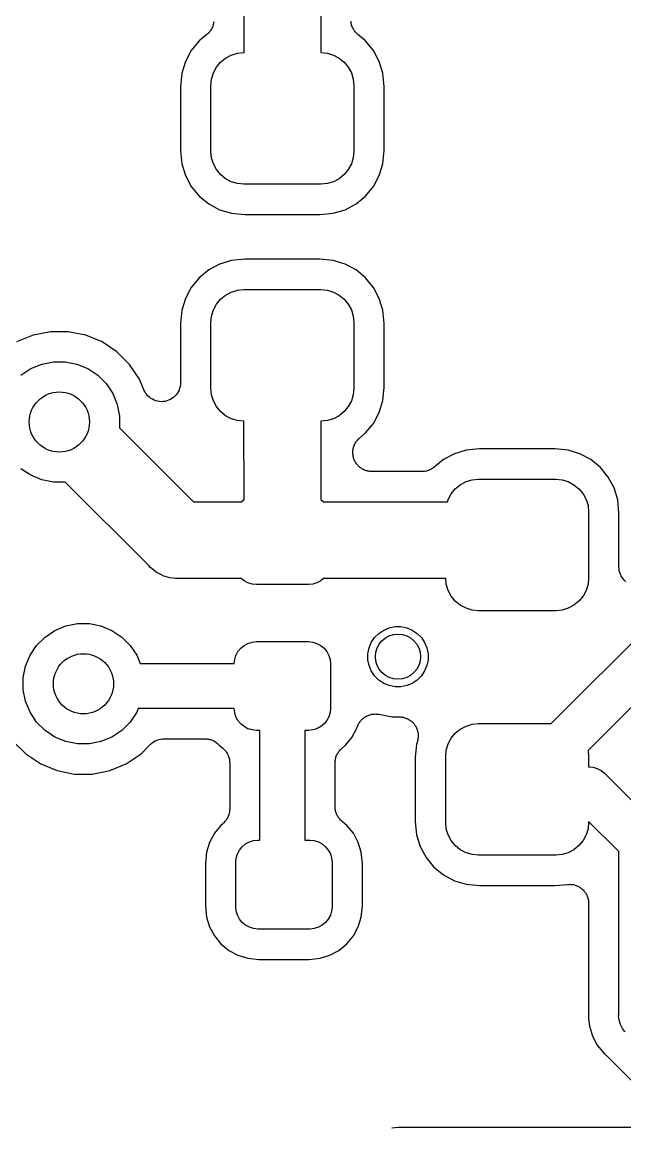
# Model space of a CAD drawing. Extents: x 5.16 to 6.06, y -3.88 to -2.24.
# Drawn here: x 5.3014 to 5.4591, y -3.3218 to -3.0325 of the extents above; entities that cross this region are included whole.
import ezdxf

# ---------------------------------------------------------------- set-up
doc = ezdxf.new("R2010")
doc.units = 0
doc.header["$MEASUREMENT"] = 0
doc.layers.add('BLACK', color=7, linetype='CONTINUOUS')

msp = doc.modelspace()

# ---------------------------------------------------------------- linework, layer by layer
at = {"layer": 'BLACK', "linetype": 'CONTINUOUS'}
for p, q in [((5.35947, -3.04048), (5.35946, -3.00897)), ((5.37954, -3.0067), (5.37954, -3.04048)), ((5.35157, -3.03238), (5.35151, -3.03265)), ((5.38749, -3.03258), (5.38744, -3.03231)), ((5.35026, -3.03524), (5.35009, -3.03545)), ((5.35045, -3.03505), (5.35026, -3.03524)), ((5.35058, -3.03487), (5.35045, -3.03505)), ((5.35072, -3.0347), (5.35058, -3.03487)), ((5.35085, -3.03446), (5.35072, -3.0347)), ((5.351, -3.03424), (5.35085, -3.03446)), ((5.35108, -3.03404), (5.351, -3.03424)), ((5.35119, -3.03385), (5.35108, -3.03404)), ((5.35127, -3.03359), (5.35119, -3.03385)), ((5.35137, -3.03334), (5.35127, -3.03359)), ((5.35142, -3.03312), (5.35137, -3.03334)), ((5.35148, -3.03292), (5.35142, -3.03312)), ((5.35151, -3.03265), (5.35148, -3.03292)), ((5.38751, -3.03285), (5.38749, -3.03258)), ((5.38758, -3.03306), (5.38751, -3.03285)), ((5.38762, -3.03327), (5.38758, -3.03306)), ((5.38772, -3.03352), (5.38762, -3.03327)), ((5.38779, -3.03378), (5.38772, -3.03352)), ((5.3879, -3.03397), (5.38779, -3.03378)), ((5.38798, -3.03418), (5.3879, -3.03397)), ((5.38813, -3.0344), (5.38798, -3.03418)), ((5.38825, -3.03464), (5.38813, -3.0344)), ((5.38839, -3.03481), (5.38825, -3.03464)), ((5.38851, -3.035), (5.38839, -3.03481)), ((5.3887, -3.03519), (5.38851, -3.035)), ((5.38887, -3.0354), (5.3887, -3.03519)), ((5.34773, -3.03741), (5.34568, -3.03991)), ((5.34976, -3.03574), (5.34773, -3.03741)), ((5.34992, -3.03559), (5.34976, -3.03574)), ((5.35009, -3.03545), (5.34992, -3.03559)), ((5.38904, -3.03554), (5.38887, -3.0354)), ((5.38919, -3.0357), (5.38904, -3.03554)), ((5.38925, -3.03574), (5.38919, -3.0357)), ((5.39128, -3.03741), (5.38925, -3.03574)), ((5.39333, -3.03991), (5.39128, -3.03741)), ((5.34568, -3.03991), (5.34415, -3.04277)), ((5.35612, -3.04114), (5.35774, -3.04065)), ((5.35774, -3.04065), (5.35942, -3.04048)), ((5.35942, -3.04048), (5.35947, -3.04048)), ((5.37954, -3.04048), (5.37959, -3.04048)), ((5.37959, -3.04048), (5.38127, -3.04065)), ((5.38127, -3.04065), (5.38289, -3.04114)), ((5.39486, -3.04277), (5.39333, -3.03991)), ((5.34415, -3.04277), (5.34321, -3.04587)), ((5.35225, -3.04431), (5.35333, -3.043)), ((5.35333, -3.043), (5.35463, -3.04193)), ((5.35463, -3.04193), (5.35612, -3.04114)), ((5.38289, -3.04114), (5.38438, -3.04193)), ((5.38438, -3.04193), (5.38568, -3.043)), ((5.38568, -3.043), (5.38675, -3.04431)), ((5.3958, -3.04587), (5.39486, -3.04277)), ((5.34321, -3.04587), (5.34287, -3.04934)), ((5.35097, -3.04741), (5.35146, -3.0458)), ((5.35146, -3.0458), (5.35225, -3.04431)), ((5.38675, -3.04431), (5.38755, -3.0458)), ((5.38755, -3.0458), (5.38804, -3.04741)), ((5.39614, -3.04934), (5.3958, -3.04587)), ((5.34287, -3.04934), (5.34287, -3.06607)), ((5.3508, -3.04909), (5.35097, -3.04741)), ((5.3508, -3.06632), (5.3508, -3.04909)), ((5.38804, -3.04741), (5.38821, -3.04909)), ((5.38821, -3.04909), (5.38821, -3.06632)), ((5.39614, -3.06607), (5.39614, -3.04934)), ((5.34287, -3.06607), (5.34321, -3.06954)), ((5.35097, -3.068), (5.3508, -3.06632)), ((5.38821, -3.06632), (5.38804, -3.068)), ((5.3958, -3.06954), (5.39614, -3.06607)), ((5.34321, -3.06954), (5.34415, -3.07264)), ((5.35146, -3.06961), (5.35097, -3.068)), ((5.35225, -3.0711), (5.35146, -3.06961)), ((5.38755, -3.06961), (5.38675, -3.0711)), ((5.38804, -3.068), (5.38755, -3.06961)), ((5.39486, -3.07264), (5.3958, -3.06954)), ((5.34415, -3.07264), (5.34568, -3.0755)), ((5.35333, -3.07241), (5.35225, -3.0711)), ((5.35463, -3.07348), (5.35333, -3.07241)), ((5.38568, -3.07241), (5.38438, -3.07348)), ((5.38675, -3.0711), (5.38568, -3.07241)), ((5.39333, -3.0755), (5.39486, -3.07264)), ((5.34568, -3.0755), (5.34773, -3.078)), ((5.35612, -3.07427), (5.35463, -3.07348)), ((5.35774, -3.07476), (5.35612, -3.07427)), ((5.35942, -3.07493), (5.35774, -3.07476)), ((5.37959, -3.07493), (5.35942, -3.07493)), ((5.38127, -3.07476), (5.37959, -3.07493)), ((5.38289, -3.07427), (5.38127, -3.07476)), ((5.38438, -3.07348), (5.38289, -3.07427)), ((5.39128, -3.078), (5.39333, -3.0755)), ((5.34773, -3.078), (5.35024, -3.08006)), ((5.38877, -3.08006), (5.39128, -3.078)), ((5.35024, -3.08006), (5.35309, -3.08158)), ((5.35309, -3.08158), (5.35619, -3.08252)), ((5.38282, -3.08252), (5.38592, -3.08158)), ((5.38592, -3.08158), (5.38877, -3.08006)), ((5.35619, -3.08252), (5.35966, -3.08287)), ((5.35966, -3.08287), (5.37935, -3.08287)), ((5.37935, -3.08287), (5.38282, -3.08252)), ((5.35309, -3.09583), (5.35024, -3.09736)), ((5.35619, -3.09489), (5.35309, -3.09583)), ((5.35966, -3.09455), (5.35619, -3.09489)), ((5.37935, -3.09455), (5.35966, -3.09455)), ((5.38282, -3.09489), (5.37935, -3.09455)), ((5.38592, -3.09583), (5.38282, -3.09489)), ((5.38877, -3.09736), (5.38592, -3.09583)), ((5.35024, -3.09736), (5.34773, -3.09942)), ((5.39128, -3.09942), (5.38877, -3.09736)), ((5.34773, -3.09942), (5.34568, -3.10192)), ((5.39333, -3.10192), (5.39128, -3.09942)), ((5.34568, -3.10192), (5.34415, -3.10478)), ((5.35333, -3.10501), (5.35463, -3.10394)), ((5.35463, -3.10394), (5.35612, -3.10314)), ((5.35612, -3.10314), (5.35774, -3.10265)), ((5.35774, -3.10265), (5.35942, -3.10249)), ((5.35942, -3.10249), (5.37959, -3.10249)), ((5.37959, -3.10249), (5.38127, -3.10265)), ((5.38127, -3.10265), (5.38289, -3.10314)), ((5.38289, -3.10314), (5.38438, -3.10394)), ((5.38438, -3.10394), (5.38568, -3.10501)), ((5.39486, -3.10478), (5.39333, -3.10192)), ((5.34415, -3.10478), (5.34321, -3.10788)), ((5.35146, -3.1078), (5.35225, -3.10632)), ((5.35225, -3.10632), (5.35333, -3.10501)), ((5.38568, -3.10501), (5.38675, -3.10632)), ((5.38675, -3.10632), (5.38755, -3.1078)), ((5.3958, -3.10788), (5.39486, -3.10478)), ((5.34321, -3.10788), (5.34287, -3.11135)), ((5.3508, -3.1111), (5.35097, -3.10942)), ((5.35097, -3.10942), (5.35146, -3.1078)), ((5.38755, -3.1078), (5.38804, -3.10942)), ((5.38804, -3.10942), (5.38821, -3.1111)), ((5.39614, -3.11135), (5.3958, -3.10788)), ((5.34287, -3.11135), (5.34287, -3.12682)), ((5.3508, -3.12832), (5.3508, -3.1111)), ((5.38821, -3.1111), (5.38821, -3.12832)), ((5.39614, -3.12808), (5.39614, -3.11135)), ((5.30427, -3.11442), (5.29997, -3.1162)), ((5.30883, -3.11351), (5.30427, -3.11442)), ((5.31348, -3.11351), (5.30883, -3.11351)), ((5.31805, -3.11442), (5.31348, -3.11351)), ((5.32235, -3.1162), (5.31805, -3.11442)), ((5.32622, -3.11879), (5.32235, -3.1162)), ((5.32951, -3.12208), (5.32622, -3.11879)), ((5.3037, -3.12318), (5.30656, -3.12199)), ((5.30656, -3.12199), (5.30961, -3.12139)), ((5.30961, -3.12139), (5.31271, -3.12139)), ((5.31271, -3.12139), (5.31575, -3.12199)), ((5.31575, -3.12199), (5.31862, -3.12318)), ((5.33209, -3.12594), (5.32951, -3.12208)), ((5.30112, -3.1249), (5.3037, -3.12318)), ((5.31862, -3.12318), (5.3212, -3.1249)), ((5.3212, -3.1249), (5.32339, -3.1271)), ((5.32339, -3.1271), (5.32511, -3.12967)), ((5.33325, -3.12874), (5.33209, -3.12594)), ((5.34276, -3.12786), (5.34261, -3.12832)), ((5.34281, -3.12737), (5.34276, -3.12785)), ((5.34276, -3.12785), (5.34276, -3.12786)), ((5.34276, -3.12786), (5.34276, -3.12786)), ((5.34287, -3.12689), (5.34281, -3.12737)), ((5.34287, -3.12682), (5.34287, -3.12688)), ((5.34287, -3.12688), (5.34287, -3.12688)), ((5.34287, -3.12688), (5.34287, -3.12688)), ((5.34287, -3.12688), (5.34287, -3.12689)), ((5.32511, -3.12967), (5.3263, -3.13254)), ((5.33348, -3.12917), (5.33325, -3.12874)), ((5.3337, -3.12959), (5.33348, -3.12917)), ((5.33371, -3.12959), (5.3337, -3.12959)), ((5.33371, -3.1296), (5.33371, -3.12959)), ((5.33402, -3.12997), (5.33371, -3.1296)), ((5.33432, -3.13035), (5.33402, -3.12997)), ((5.33433, -3.13035), (5.33432, -3.13035)), ((5.33432, -3.13035), (5.33432, -3.13035)), ((5.3347, -3.13066), (5.33433, -3.13035)), ((5.33507, -3.13097), (5.3347, -3.13066)), ((5.34099, -3.1307), (5.34061, -3.131)), ((5.34137, -3.1304), (5.34099, -3.1307)), ((5.34169, -3.13001), (5.34137, -3.13039)), ((5.34137, -3.13039), (5.34137, -3.13039)), ((5.34137, -3.13039), (5.34137, -3.1304)), ((5.34199, -3.12965), (5.34169, -3.13001)), ((5.342, -3.12964), (5.34199, -3.12964)), ((5.34199, -3.12964), (5.34199, -3.12965)), ((5.34223, -3.12921), (5.342, -3.12964)), ((5.34246, -3.12879), (5.34223, -3.12921)), ((5.34247, -3.12878), (5.34246, -3.12879)), ((5.34246, -3.12879), (5.34246, -3.12879)), ((5.34261, -3.12832), (5.34247, -3.12878)), ((5.35097, -3.13), (5.3508, -3.12832)), ((5.35146, -3.13162), (5.35097, -3.13)), ((5.38804, -3.13), (5.38755, -3.13162)), ((5.38821, -3.12832), (5.38804, -3.13)), ((5.3958, -3.13155), (5.39614, -3.12808)), ((5.3263, -3.13254), (5.32691, -3.13558)), ((5.33508, -3.13097), (5.33507, -3.13097)), ((5.33551, -3.1312), (5.33508, -3.13097)), ((5.33508, -3.13097), (5.33508, -3.13097)), ((5.33593, -3.13143), (5.33551, -3.1312)), ((5.33594, -3.13144), (5.33593, -3.13143)), ((5.33593, -3.13143), (5.33593, -3.13143)), ((5.3364, -3.13158), (5.33594, -3.13144)), ((5.33686, -3.13172), (5.3364, -3.13158)), ((5.33687, -3.13172), (5.33686, -3.13172)), ((5.33736, -3.13177), (5.33687, -3.13172)), ((5.33687, -3.13172), (5.33687, -3.13172)), ((5.33783, -3.13182), (5.33736, -3.13177)), ((5.33784, -3.13182), (5.33783, -3.13182)), ((5.33834, -3.13178), (5.33784, -3.13182)), ((5.33784, -3.13182), (5.33784, -3.13182)), ((5.3388, -3.13173), (5.33834, -3.13178)), ((5.33881, -3.13173), (5.3388, -3.13173)), ((5.3393, -3.13159), (5.33881, -3.13173)), ((5.33881, -3.13173), (5.33881, -3.13173)), ((5.33974, -3.13146), (5.3393, -3.13159)), ((5.33975, -3.13146), (5.33974, -3.13146)), ((5.33974, -3.13146), (5.33974, -3.13146)), ((5.34019, -3.13122), (5.33975, -3.13146)), ((5.34061, -3.13101), (5.34019, -3.13122)), ((5.34061, -3.131), (5.34061, -3.131)), ((5.34061, -3.131), (5.34061, -3.13101)), ((5.35225, -3.13311), (5.35146, -3.13162)), ((5.35333, -3.13441), (5.35225, -3.13311)), ((5.38675, -3.13311), (5.38568, -3.13441)), ((5.38755, -3.13162), (5.38675, -3.13311)), ((5.39486, -3.13465), (5.3958, -3.13155)), ((5.32691, -3.13558), (5.32691, -3.13868)), ((5.35463, -3.13549), (5.35333, -3.13441)), ((5.35612, -3.13628), (5.35463, -3.13549)), ((5.35774, -3.13677), (5.35612, -3.13628)), ((5.38289, -3.13628), (5.38127, -3.13677)), ((5.38438, -3.13549), (5.38289, -3.13628)), ((5.38568, -3.13441), (5.38438, -3.13549)), ((5.39333, -3.13751), (5.39486, -3.13465)), ((5.32691, -3.13868), (5.34622, -3.158)), ((5.35942, -3.13694), (5.35774, -3.13677)), ((5.35946, -3.13694), (5.35942, -3.13694)), ((5.35947, -3.15742), (5.35946, -3.13694)), ((5.37959, -3.13694), (5.37954, -3.13694)), ((5.37954, -3.13694), (5.37954, -3.15742)), ((5.38127, -3.13677), (5.37959, -3.13694)), ((5.39128, -3.14001), (5.39333, -3.13751)), ((5.38866, -3.14255), (5.38878, -3.14233)), ((5.38878, -3.14233), (5.38893, -3.14215)), ((5.38893, -3.14215), (5.38906, -3.14195)), ((5.38906, -3.14195), (5.38924, -3.14177)), ((5.38924, -3.14177), (5.3894, -3.14158)), ((5.3894, -3.14158), (5.38958, -3.14143)), ((5.38958, -3.14143), (5.38975, -3.14126)), ((5.38975, -3.14126), (5.39128, -3.14001)), ((5.38792, -3.14509), (5.38795, -3.14486)), ((5.38795, -3.14534), (5.38792, -3.14509)), ((5.38795, -3.14462), (5.388, -3.14437)), ((5.38795, -3.14486), (5.38795, -3.14462)), ((5.388, -3.14437), (5.38803, -3.14412)), ((5.38803, -3.14412), (5.3881, -3.14389)), ((5.3881, -3.14389), (5.38814, -3.14366)), ((5.38814, -3.14366), (5.38824, -3.14343)), ((5.38824, -3.14343), (5.38831, -3.14319)), ((5.38831, -3.14319), (5.38843, -3.14298)), ((5.38843, -3.14298), (5.38852, -3.14276)), ((5.38852, -3.14276), (5.38866, -3.14255)), ((5.41761, -3.1445), (5.41451, -3.14544)), ((5.42108, -3.14416), (5.41761, -3.1445)), ((5.44076, -3.14416), (5.42108, -3.14416)), ((5.44423, -3.1445), (5.44076, -3.14416)), ((5.44733, -3.14544), (5.44423, -3.1445)), ((5.38795, -3.14559), (5.38795, -3.14534)), ((5.38799, -3.14583), (5.38795, -3.14559)), ((5.38801, -3.14606), (5.38799, -3.14583)), ((5.38808, -3.1463), (5.38801, -3.14606)), ((5.38813, -3.14655), (5.38808, -3.1463)), ((5.38822, -3.14677), (5.38813, -3.14655)), ((5.38829, -3.147), (5.38822, -3.14677)), ((5.3884, -3.14722), (5.38829, -3.147)), ((5.3885, -3.14746), (5.3884, -3.14722)), ((5.38863, -3.14765), (5.3885, -3.14746)), ((5.38874, -3.14786), (5.38863, -3.14765)), ((5.3889, -3.14806), (5.38874, -3.14786)), ((5.38904, -3.14827), (5.3889, -3.14806)), ((5.41165, -3.14697), (5.40919, -3.14899)), ((5.41451, -3.14544), (5.41165, -3.14697)), ((5.45019, -3.14697), (5.44733, -3.14544)), ((5.45269, -3.14902), (5.45019, -3.14697)), ((5.3037, -3.15109), (5.30112, -3.14937)), ((5.3892, -3.14844), (5.38904, -3.14827)), ((5.38935, -3.14862), (5.3892, -3.14844)), ((5.38954, -3.14879), (5.38935, -3.14862)), ((5.38972, -3.14897), (5.38954, -3.14879)), ((5.38992, -3.1491), (5.38972, -3.14897)), ((5.3901, -3.14925), (5.38992, -3.1491)), ((5.39032, -3.14937), (5.3901, -3.14925)), ((5.39053, -3.14951), (5.39032, -3.14937)), ((5.39075, -3.14961), (5.39053, -3.14951)), ((5.39095, -3.14972), (5.39075, -3.14961)), ((5.39119, -3.1498), (5.39095, -3.14972)), ((5.39143, -3.1499), (5.39119, -3.1498)), ((5.39166, -3.14995), (5.39143, -3.1499)), ((5.39188, -3.15002), (5.39166, -3.14995)), ((5.39214, -3.15004), (5.39188, -3.15002)), ((5.39238, -3.1501), (5.39214, -3.15004)), ((5.39262, -3.1501), (5.39238, -3.1501)), ((5.39285, -3.15013), (5.39262, -3.1501)), ((5.39292, -3.15013), (5.39285, -3.15013)), ((5.40601, -3.15013), (5.39292, -3.15013)), ((5.40623, -3.1501), (5.40601, -3.15013)), ((5.40645, -3.15011), (5.40623, -3.1501)), ((5.40672, -3.15006), (5.40645, -3.15011)), ((5.40699, -3.15003), (5.40672, -3.15006)), ((5.40719, -3.14997), (5.40699, -3.15003)), ((5.40741, -3.14993), (5.40719, -3.14997)), ((5.40766, -3.14983), (5.40741, -3.14993)), ((5.40792, -3.14975), (5.40766, -3.14983)), ((5.40811, -3.14965), (5.40792, -3.14975)), ((5.40831, -3.14957), (5.40811, -3.14965)), ((5.40854, -3.14942), (5.40831, -3.14957)), ((5.40878, -3.14929), (5.40854, -3.14942)), ((5.40895, -3.14915), (5.40878, -3.14929)), ((5.40913, -3.14903), (5.40895, -3.14915)), ((5.40919, -3.14899), (5.40913, -3.14903)), ((5.45475, -3.15153), (5.45269, -3.14902)), ((5.30656, -3.15228), (5.3037, -3.15109)), ((5.30961, -3.15288), (5.30656, -3.15228)), ((5.31271, -3.15288), (5.30961, -3.15288)), ((5.33462, -3.17479), (5.31271, -3.15288)), ((5.41474, -3.15462), (5.41605, -3.15355)), ((5.41605, -3.15355), (5.41754, -3.15275)), ((5.41754, -3.15275), (5.41915, -3.15226)), ((5.41915, -3.15226), (5.42083, -3.15209)), ((5.42083, -3.15209), (5.44101, -3.15209)), ((5.44101, -3.15209), (5.44269, -3.15226)), ((5.44269, -3.15226), (5.44431, -3.15275)), ((5.44431, -3.15275), (5.44579, -3.15355)), ((5.44579, -3.15355), (5.4471, -3.15462)), ((5.45628, -3.15438), (5.45475, -3.15153)), ((5.41288, -3.15741), (5.41367, -3.15592)), ((5.41367, -3.15592), (5.41474, -3.15462)), ((5.4471, -3.15462), (5.44817, -3.15592)), ((5.44817, -3.15592), (5.44897, -3.15741)), ((5.45722, -3.15748), (5.45628, -3.15438)), ((5.34622, -3.158), (5.35876, -3.158)), ((5.35876, -3.158), (5.35947, -3.15742)), ((5.37954, -3.15742), (5.38025, -3.158)), ((5.38025, -3.158), (5.4127, -3.158)), ((5.4127, -3.158), (5.41288, -3.15741)), ((5.44897, -3.15741), (5.44946, -3.15903)), ((5.44946, -3.15903), (5.44962, -3.16071)), ((5.45756, -3.16095), (5.45722, -3.15748)), ((5.44962, -3.16071), (5.44962, -3.17793)), ((5.45756, -3.1751), (5.45756, -3.16095)), ((5.33493, -3.17517), (5.33462, -3.17479)), ((5.33531, -3.17549), (5.33493, -3.17517)), ((5.33646, -3.17643), (5.33531, -3.17549)), ((5.33531, -3.17549), (5.33531, -3.17549)), ((5.33802, -3.17726), (5.33646, -3.17643)), ((5.45761, -3.17558), (5.45756, -3.1751)), ((5.45765, -3.17605), (5.45761, -3.17558)), ((5.45765, -3.17606), (5.45765, -3.17605)), ((5.45765, -3.17607), (5.45765, -3.17606)), ((5.45779, -3.17653), (5.45765, -3.17607)), ((5.45793, -3.17699), (5.45779, -3.17653)), ((5.45793, -3.177), (5.45793, -3.17699)), ((5.45794, -3.17701), (5.45793, -3.177)), ((5.45816, -3.17743), (5.45794, -3.17701)), ((5.3382, -3.17736), (5.33802, -3.17726)), ((5.3401, -3.17793), (5.3382, -3.17736)), ((5.34157, -3.17808), (5.3401, -3.17793)), ((5.34206, -3.17813), (5.34157, -3.17808)), ((5.34157, -3.17808), (5.34157, -3.17808)), ((5.34256, -3.17808), (5.34206, -3.17813)), ((5.35876, -3.17808), (5.34256, -3.17808)), ((5.35949, -3.17867), (5.35876, -3.17808)), ((5.36049, -3.17921), (5.35949, -3.17867)), ((5.36158, -3.17954), (5.36049, -3.17921)), ((5.36271, -3.17965), (5.36158, -3.17954)), ((5.3763, -3.17965), (5.36271, -3.17965)), ((5.37743, -3.17954), (5.3763, -3.17965)), ((5.37852, -3.17921), (5.37743, -3.17954)), ((5.37952, -3.17867), (5.37852, -3.17921)), ((5.38025, -3.17808), (5.37952, -3.17867)), ((5.41224, -3.17808), (5.38025, -3.17808)), ((5.41239, -3.17961), (5.41224, -3.17808)), ((5.41288, -3.18123), (5.41239, -3.17961)), ((5.43979, -3.21607), (5.47597, -3.1799)), ((5.44946, -3.17961), (5.44897, -3.18123)), ((5.44962, -3.17793), (5.44946, -3.17961)), ((5.45838, -3.17785), (5.45816, -3.17743)), ((5.45839, -3.17786), (5.45838, -3.17785)), ((5.45839, -3.17787), (5.45839, -3.17786)), ((5.4587, -3.17824), (5.45839, -3.17787)), ((5.459, -3.17861), (5.4587, -3.17824)), ((5.45901, -3.17862), (5.459, -3.17861)), ((5.45938, -3.17893), (5.45901, -3.17862)), ((5.45901, -3.17862), (5.45901, -3.17862)), ((5.41367, -3.18272), (5.41288, -3.18123)), ((5.41474, -3.18402), (5.41367, -3.18272)), ((5.44817, -3.18272), (5.4471, -3.18402)), ((5.44897, -3.18123), (5.44817, -3.18272)), ((5.41605, -3.18509), (5.41474, -3.18402)), ((5.41754, -3.18589), (5.41605, -3.18509)), ((5.44579, -3.18509), (5.44431, -3.18589)), ((5.4471, -3.18402), (5.44579, -3.18509)), ((5.41915, -3.18638), (5.41754, -3.18589)), ((5.42083, -3.18654), (5.41915, -3.18638)), ((5.44101, -3.18654), (5.42083, -3.18654)), ((5.44269, -3.18638), (5.44101, -3.18654)), ((5.44431, -3.18589), (5.44269, -3.18638)), ((5.31, -3.19168), (5.31286, -3.19049)), ((5.31286, -3.19049), (5.31591, -3.18989)), ((5.31591, -3.18989), (5.31901, -3.18989)), ((5.31901, -3.18989), (5.32205, -3.19049)), ((5.32205, -3.19049), (5.32492, -3.19168)), ((5.39601, -3.19157), (5.39744, -3.19098)), ((5.39744, -3.19098), (5.39897, -3.19068)), ((5.39897, -3.19068), (5.40052, -3.19068)), ((5.40052, -3.19068), (5.40204, -3.19098)), ((5.40204, -3.19098), (5.40347, -3.19157)), ((5.4828, -3.18977), (5.44947, -3.2231)), ((5.30522, -3.1956), (5.30742, -3.19341)), ((5.30742, -3.19341), (5.31, -3.19168)), ((5.32492, -3.19168), (5.3275, -3.19341)), ((5.3275, -3.19341), (5.32969, -3.1956)), ((5.39276, -3.19482), (5.39362, -3.19353)), ((5.39362, -3.19353), (5.39472, -3.19244)), ((5.39472, -3.19244), (5.39601, -3.19157)), ((5.40347, -3.19157), (5.40476, -3.19244)), ((5.40476, -3.19244), (5.40586, -3.19353)), ((5.40586, -3.19353), (5.40672, -3.19482)), ((5.3035, -3.19818), (5.30522, -3.1956)), ((5.32969, -3.1956), (5.33141, -3.19818)), ((5.35735, -3.1982), (5.35788, -3.19719)), ((5.35788, -3.19719), (5.35861, -3.19632)), ((5.35861, -3.19632), (5.35949, -3.19559)), ((5.35949, -3.19559), (5.36049, -3.19506)), ((5.36049, -3.19506), (5.36158, -3.19473)), ((5.36158, -3.19473), (5.36271, -3.19461)), ((5.36271, -3.19461), (5.3763, -3.19461)), ((5.3763, -3.19461), (5.37743, -3.19473)), ((5.37743, -3.19473), (5.37852, -3.19506)), ((5.37852, -3.19506), (5.37952, -3.19559)), ((5.37952, -3.19559), (5.3804, -3.19632)), ((5.3804, -3.19632), (5.38112, -3.19719)), ((5.38112, -3.19719), (5.38166, -3.1982)), ((5.39187, -3.19778), (5.39217, -3.19625)), ((5.39217, -3.19625), (5.39276, -3.19482)), ((5.40672, -3.19482), (5.40731, -3.19625)), ((5.40731, -3.19625), (5.40761, -3.19778)), ((5.30231, -3.20104), (5.3035, -3.19818)), ((5.33141, -3.19818), (5.3323, -3.20032)), ((5.35692, -3.20032), (5.35702, -3.19929)), ((5.35702, -3.19929), (5.35735, -3.1982)), ((5.38166, -3.1982), (5.38199, -3.19929)), ((5.38199, -3.19929), (5.3821, -3.20042)), ((5.39187, -3.19933), (5.39187, -3.19778)), ((5.39217, -3.20085), (5.39187, -3.19933)), ((5.40761, -3.19933), (5.40731, -3.20085)), ((5.40761, -3.19778), (5.40761, -3.19933)), ((5.30171, -3.20409), (5.30231, -3.20104)), ((5.3323, -3.20032), (5.35692, -3.20032)), ((5.3821, -3.20042), (5.3821, -3.21204)), ((5.39276, -3.20228), (5.39217, -3.20085)), ((5.39362, -3.20357), (5.39276, -3.20228)), ((5.40672, -3.20228), (5.40586, -3.20357)), ((5.40731, -3.20085), (5.40672, -3.20228)), ((5.30171, -3.20719), (5.30171, -3.20409)), ((5.39472, -3.20467), (5.39362, -3.20357)), ((5.39601, -3.20553), (5.39472, -3.20467)), ((5.39744, -3.20612), (5.39601, -3.20553)), ((5.40347, -3.20553), (5.40204, -3.20612)), ((5.40476, -3.20467), (5.40347, -3.20553)), ((5.40586, -3.20357), (5.40476, -3.20467)), ((5.30231, -3.21023), (5.30171, -3.20719)), ((5.39897, -3.20643), (5.39744, -3.20612)), ((5.40052, -3.20643), (5.39897, -3.20643)), ((5.40204, -3.20612), (5.40052, -3.20643)), ((5.3035, -3.2131), (5.30231, -3.21023)), ((5.30522, -3.21568), (5.3035, -3.2131)), ((5.33141, -3.2131), (5.32969, -3.21568)), ((5.33181, -3.21213), (5.33141, -3.2131)), ((5.35692, -3.21213), (5.33181, -3.21213)), ((5.35702, -3.21317), (5.35692, -3.21213)), ((5.35735, -3.21426), (5.35702, -3.21317)), ((5.35788, -3.21526), (5.35735, -3.21426)), ((5.38166, -3.21426), (5.38112, -3.21526)), ((5.38199, -3.21317), (5.38166, -3.21426)), ((5.3821, -3.21204), (5.38199, -3.21317)), ((5.3905, -3.21481), (5.39069, -3.21463)), ((5.39069, -3.21463), (5.39088, -3.2145)), ((5.39088, -3.2145), (5.39106, -3.21436)), ((5.39106, -3.21436), (5.39129, -3.21424)), ((5.39129, -3.21424), (5.39151, -3.21409)), ((5.39151, -3.21409), (5.39172, -3.21401)), ((5.39172, -3.21401), (5.39192, -3.2139)), ((5.39192, -3.2139), (5.39217, -3.21383)), ((5.39217, -3.21383), (5.39241, -3.21373)), ((5.39241, -3.21373), (5.39264, -3.21369)), ((5.39264, -3.21369), (5.39285, -3.21362)), ((5.39285, -3.21362), (5.39311, -3.2136)), ((5.39311, -3.2136), (5.39337, -3.21355)), ((5.39337, -3.21355), (5.3936, -3.21355)), ((5.3936, -3.21355), (5.39382, -3.21353)), ((5.39382, -3.21353), (5.39408, -3.21355)), ((5.39408, -3.21355), (5.39435, -3.21356)), ((5.39435, -3.21356), (5.39457, -3.2136)), ((5.39457, -3.2136), (5.39479, -3.21362)), ((5.39479, -3.21362), (5.39819, -3.2143)), ((5.39819, -3.2143), (5.40006, -3.2143)), ((5.40006, -3.2143), (5.40013, -3.2143)), ((5.40013, -3.2143), (5.40036, -3.21433)), ((5.40036, -3.21433), (5.40059, -3.21433)), ((5.40059, -3.21433), (5.40084, -3.21438)), ((5.40084, -3.21438), (5.4011, -3.21441)), ((5.4011, -3.21441), (5.40132, -3.21448)), ((5.40132, -3.21448), (5.40154, -3.21452)), ((5.40154, -3.21452), (5.40178, -3.21463)), ((5.40178, -3.21463), (5.40203, -3.2147)), ((5.40203, -3.2147), (5.40223, -3.21481)), ((5.30742, -3.21787), (5.30522, -3.21568)), ((5.32969, -3.21568), (5.3275, -3.21787)), ((5.35861, -3.21614), (5.35788, -3.21526)), ((5.35949, -3.21686), (5.35861, -3.21614)), ((5.36049, -3.2174), (5.35949, -3.21686)), ((5.36158, -3.21773), (5.36049, -3.2174)), ((5.37852, -3.2174), (5.37743, -3.21773)), ((5.37952, -3.21686), (5.37852, -3.2174)), ((5.3804, -3.21614), (5.37952, -3.21686)), ((5.38112, -3.21526), (5.3804, -3.21614)), ((5.3877, -3.21966), (5.38897, -3.21729)), ((5.38897, -3.21729), (5.38903, -3.21708)), ((5.38903, -3.21708), (5.38905, -3.21701)), ((5.38905, -3.21701), (5.38914, -3.2168)), ((5.38914, -3.2168), (5.38921, -3.21659)), ((5.38921, -3.21659), (5.38934, -3.21636)), ((5.38934, -3.21636), (5.38944, -3.21611)), ((5.38944, -3.21611), (5.38957, -3.21593)), ((5.38957, -3.21593), (5.38968, -3.21573)), ((5.38968, -3.21573), (5.38984, -3.21553)), ((5.38984, -3.21553), (5.38999, -3.21531)), ((5.38999, -3.21531), (5.39015, -3.21515)), ((5.39015, -3.21515), (5.3903, -3.21498)), ((5.3903, -3.21498), (5.3905, -3.21481)), ((5.40223, -3.21481), (5.40244, -3.2149)), ((5.40244, -3.2149), (5.40265, -3.21505)), ((5.40265, -3.21505), (5.40288, -3.21517)), ((5.40288, -3.21517), (5.40306, -3.21532)), ((5.40306, -3.21532), (5.40325, -3.21545)), ((5.40325, -3.21545), (5.40343, -3.21563)), ((5.40343, -3.21563), (5.40363, -3.2158)), ((5.40363, -3.2158), (5.40377, -3.21598)), ((5.40377, -3.21598), (5.40394, -3.21614)), ((5.40394, -3.21614), (5.40408, -3.21636)), ((5.40408, -3.21636), (5.40424, -3.21656)), ((5.40424, -3.21656), (5.40435, -3.21677)), ((5.40435, -3.21677), (5.40447, -3.21696)), ((5.40447, -3.21696), (5.40457, -3.2172)), ((5.40457, -3.2172), (5.40469, -3.21743)), ((5.40469, -3.21743), (5.40476, -3.21765)), ((5.41474, -3.21859), (5.41605, -3.21752)), ((5.41605, -3.21752), (5.41754, -3.21673)), ((5.41754, -3.21673), (5.41915, -3.21624)), ((5.41915, -3.21624), (5.42083, -3.21607)), ((5.42083, -3.21607), (5.43979, -3.21607)), ((5.31, -3.21959), (5.30742, -3.21787)), ((5.31286, -3.22078), (5.31, -3.21959)), ((5.32492, -3.21959), (5.32205, -3.22078)), ((5.3275, -3.21787), (5.32492, -3.21959)), ((5.33625, -3.2206), (5.33666, -3.22039)), ((5.33666, -3.22039), (5.33668, -3.22038)), ((5.33668, -3.22038), (5.33671, -3.22037)), ((5.33671, -3.22037), (5.33715, -3.22024)), ((5.33715, -3.22024), (5.33759, -3.2201)), ((5.33759, -3.2201), (5.33762, -3.2201)), ((5.33762, -3.2201), (5.33764, -3.22009)), ((5.33764, -3.22009), (5.3381, -3.22005)), ((5.3381, -3.22005), (5.33856, -3.22001)), ((5.33856, -3.22001), (5.34923, -3.22001)), ((5.34923, -3.22001), (5.3493, -3.22001)), ((5.3493, -3.22001), (5.34952, -3.22003)), ((5.34952, -3.22003), (5.34974, -3.22003)), ((5.34974, -3.22003), (5.35, -3.22009)), ((5.35, -3.22009), (5.35027, -3.22012)), ((5.35027, -3.22012), (5.35048, -3.22018)), ((5.35048, -3.22018), (5.35069, -3.22023)), ((5.35069, -3.22023), (5.35094, -3.22033)), ((5.35094, -3.22033), (5.3512, -3.22041)), ((5.3512, -3.22041), (5.35139, -3.22052)), ((5.36271, -3.21784), (5.36158, -3.21773)), ((5.3636, -3.21784), (5.36271, -3.21784)), ((5.3636, -3.24658), (5.3636, -3.21784)), ((5.3763, -3.21784), (5.37541, -3.21784)), ((5.37541, -3.21784), (5.37541, -3.24658)), ((5.37743, -3.21773), (5.3763, -3.21784)), ((5.386, -3.22174), (5.3877, -3.21966)), ((5.40476, -3.21765), (5.40484, -3.21786)), ((5.40484, -3.21786), (5.40489, -3.21811)), ((5.40489, -3.21811), (5.40497, -3.21836)), ((5.40495, -3.2203), (5.40489, -3.22052)), ((5.40498, -3.22005), (5.40495, -3.2203)), ((5.40497, -3.21836), (5.40499, -3.21859)), ((5.40503, -3.21979), (5.40498, -3.22005)), ((5.40499, -3.21859), (5.40503, -3.21882)), ((5.40503, -3.21882), (5.40503, -3.21908)), ((5.40503, -3.21908), (5.40506, -3.21933)), ((5.40506, -3.21933), (5.40503, -3.21956)), ((5.40503, -3.21956), (5.40503, -3.21979)), ((5.41288, -3.22139), (5.41367, -3.2199)), ((5.41367, -3.2199), (5.41474, -3.21859)), ((5.29911, -3.2207), (5.3024, -3.22399)), ((5.31591, -3.22139), (5.31286, -3.22078)), ((5.31901, -3.22139), (5.31591, -3.22139)), ((5.32205, -3.22078), (5.31901, -3.22139)), ((5.33252, -3.22399), (5.33503, -3.22147)), ((5.33503, -3.22147), (5.33504, -3.22146)), ((5.33504, -3.22146), (5.33508, -3.22142)), ((5.33504, -3.22146), (5.33504, -3.22146)), ((5.33504, -3.22146), (5.33504, -3.22146)), ((5.33508, -3.22142), (5.33544, -3.22113)), ((5.33544, -3.22113), (5.3358, -3.22084)), ((5.3358, -3.22084), (5.33582, -3.22083)), ((5.33582, -3.22083), (5.33584, -3.22081)), ((5.33584, -3.22081), (5.33625, -3.2206)), ((5.35139, -3.22052), (5.35159, -3.2206)), ((5.35159, -3.2206), (5.35182, -3.22075)), ((5.35182, -3.22075), (5.35205, -3.22088)), ((5.35205, -3.22088), (5.35222, -3.22102)), ((5.35222, -3.22102), (5.3524, -3.22115)), ((5.3524, -3.22115), (5.35259, -3.22134)), ((5.35259, -3.22134), (5.3528, -3.22151)), ((5.3528, -3.22151), (5.35293, -3.22167)), ((5.35293, -3.22167), (5.3539, -3.22246)), ((5.3539, -3.22246), (5.35395, -3.22251)), ((5.35395, -3.22251), (5.3541, -3.22266)), ((5.3541, -3.22266), (5.35427, -3.2228)), ((5.35427, -3.2228), (5.35444, -3.22301)), ((5.35444, -3.22301), (5.35463, -3.22321)), ((5.35463, -3.22321), (5.35475, -3.22339)), ((5.35475, -3.22339), (5.35489, -3.22356)), ((5.38416, -3.2235), (5.3843, -3.22333)), ((5.3843, -3.22333), (5.38442, -3.22315)), ((5.38442, -3.22315), (5.38461, -3.22296)), ((5.38461, -3.22296), (5.38479, -3.22276)), ((5.38479, -3.22276), (5.38496, -3.22262)), ((5.38496, -3.22262), (5.38511, -3.22246)), ((5.38511, -3.22246), (5.386, -3.22174)), ((5.40463, -3.22146), (5.40428, -3.22493)), ((5.40484, -3.22075), (5.40463, -3.22146)), ((5.40489, -3.22052), (5.40484, -3.22075)), ((5.41222, -3.22468), (5.41239, -3.223)), ((5.41239, -3.223), (5.41288, -3.22139)), ((5.44947, -3.2231), (5.44962, -3.22468)), ((5.3024, -3.22399), (5.30627, -3.22657)), ((5.32865, -3.22657), (5.33252, -3.22399)), ((5.35489, -3.22356), (5.35502, -3.2238)), ((5.35502, -3.2238), (5.35516, -3.22402)), ((5.35516, -3.22402), (5.35524, -3.22423)), ((5.35524, -3.22423), (5.35535, -3.22442)), ((5.35535, -3.22442), (5.35543, -3.22468)), ((5.35543, -3.22468), (5.35553, -3.22493)), ((5.35553, -3.22493), (5.35557, -3.22515)), ((5.35557, -3.22515), (5.35563, -3.22536)), ((5.35563, -3.22536), (5.35566, -3.22562)), ((5.35566, -3.22562), (5.35571, -3.22589)), ((5.35571, -3.22589), (5.3557, -3.22611)), ((5.3557, -3.22611), (5.35572, -3.22633)), ((5.38328, -3.22626), (5.38331, -3.22604)), ((5.38328, -3.22633), (5.38328, -3.22626)), ((5.38331, -3.22582), (5.38336, -3.22556)), ((5.38331, -3.22604), (5.38331, -3.22582)), ((5.38336, -3.22556), (5.38339, -3.22529)), ((5.38339, -3.22529), (5.38346, -3.22508)), ((5.38346, -3.22508), (5.3835, -3.22486)), ((5.3835, -3.22486), (5.38361, -3.22461)), ((5.38361, -3.22461), (5.38369, -3.22436)), ((5.38369, -3.22436), (5.38379, -3.22417)), ((5.38379, -3.22417), (5.38388, -3.22396)), ((5.38388, -3.22396), (5.38403, -3.22374)), ((5.38403, -3.22374), (5.38416, -3.2235)), ((5.40428, -3.22493), (5.40428, -3.24166)), ((5.41222, -3.24191), (5.41222, -3.22468)), ((5.44962, -3.22468), (5.44962, -3.22736)), ((5.30627, -3.22657), (5.31057, -3.22835)), ((5.31057, -3.22835), (5.31513, -3.22926)), ((5.31978, -3.22926), (5.32435, -3.22835)), ((5.32435, -3.22835), (5.32865, -3.22657)), ((5.35572, -3.22633), (5.35572, -3.23842)), ((5.38328, -3.23777), (5.38328, -3.22633)), ((5.44962, -3.22736), (5.44991, -3.22739)), ((5.44991, -3.22739), (5.44991, -3.22739)), ((5.44991, -3.22739), (5.45078, -3.22748)), ((5.45078, -3.22748), (5.45189, -3.22781)), ((5.45189, -3.22781), (5.45292, -3.22836)), ((5.45292, -3.22836), (5.45382, -3.2291)), ((5.45382, -3.2291), (5.454, -3.22932)), ((5.31513, -3.22926), (5.31978, -3.22926)), ((5.454, -3.22932), (5.46737, -3.24269)), ((5.38331, -3.23799), (5.38328, -3.23777)), ((5.35521, -3.24058), (5.35513, -3.24079)), ((5.35532, -3.24039), (5.35521, -3.24058)), ((5.3554, -3.24013), (5.35532, -3.24039)), ((5.35551, -3.23988), (5.3554, -3.24013)), ((5.35555, -3.23967), (5.35551, -3.23988)), ((5.35562, -3.23946), (5.35555, -3.23967)), ((5.35565, -3.23919), (5.35562, -3.23946)), ((5.3557, -3.23893), (5.35565, -3.23919)), ((5.35572, -3.23849), (5.3557, -3.23871)), ((5.3557, -3.23871), (5.3557, -3.23893)), ((5.35572, -3.23842), (5.35572, -3.23849)), ((5.3833, -3.23821), (5.38331, -3.23799)), ((5.38335, -3.23848), (5.3833, -3.23821)), ((5.38338, -3.23875), (5.38335, -3.23848)), ((5.38344, -3.23896), (5.38338, -3.23875)), ((5.38348, -3.23917), (5.38344, -3.23896)), ((5.38358, -3.23942), (5.38348, -3.23917)), ((5.38366, -3.23968), (5.38358, -3.23942)), ((5.38376, -3.23987), (5.38366, -3.23968)), ((5.38385, -3.24008), (5.38376, -3.23987)), ((5.38399, -3.2403), (5.38385, -3.24008)), ((5.38412, -3.24054), (5.38399, -3.2403)), ((5.38426, -3.24071), (5.38412, -3.24054)), ((5.38438, -3.2409), (5.38426, -3.24071)), ((5.35341, -3.24269), (5.3517, -3.24477)), ((5.3539, -3.24229), (5.35341, -3.24269)), ((5.35405, -3.24213), (5.3539, -3.24229)), ((5.35422, -3.24199), (5.35405, -3.24213)), ((5.3544, -3.24179), (5.35422, -3.24199)), ((5.35459, -3.2416), (5.3544, -3.24179)), ((5.35471, -3.24141), (5.35459, -3.2416)), ((5.35485, -3.24125), (5.35471, -3.24141)), ((5.35498, -3.24101), (5.35485, -3.24125)), ((5.35513, -3.24079), (5.35498, -3.24101)), ((5.38457, -3.24109), (5.38438, -3.2409)), ((5.38474, -3.2413), (5.38457, -3.24109)), ((5.3849, -3.24144), (5.38474, -3.2413)), ((5.38506, -3.2416), (5.3849, -3.24144)), ((5.38511, -3.24164), (5.38506, -3.2416)), ((5.38639, -3.24269), (5.38511, -3.24164)), ((5.3881, -3.24477), (5.38639, -3.24269)), ((5.40428, -3.24166), (5.40463, -3.24513)), ((5.41239, -3.24359), (5.41222, -3.24191)), ((5.41288, -3.2452), (5.41239, -3.24359)), ((5.44946, -3.24359), (5.44897, -3.2452)), ((5.44962, -3.24191), (5.44946, -3.24359)), ((5.4575, -3.24952), (5.44962, -3.24165)), ((5.44962, -3.24165), (5.44962, -3.24191)), ((5.3517, -3.24477), (5.35043, -3.24714)), ((5.38936, -3.24714), (5.3881, -3.24477)), ((5.40463, -3.24513), (5.40557, -3.24823)), ((5.41367, -3.24669), (5.41288, -3.2452)), ((5.44897, -3.2452), (5.44817, -3.24669)), ((5.35043, -3.24714), (5.34965, -3.24971)), ((5.35774, -3.25017), (5.35828, -3.24916)), ((5.35828, -3.24916), (5.359, -3.24828)), ((5.359, -3.24828), (5.35988, -3.24756)), ((5.35988, -3.24756), (5.36088, -3.24702)), ((5.36088, -3.24702), (5.36197, -3.24669)), ((5.36197, -3.24669), (5.36311, -3.24658)), ((5.36311, -3.24658), (5.3636, -3.24658)), ((5.37541, -3.24658), (5.37669, -3.24658)), ((5.37669, -3.24658), (5.37782, -3.24669)), ((5.37782, -3.24669), (5.37891, -3.24702)), ((5.37891, -3.24702), (5.37992, -3.24756)), ((5.37992, -3.24756), (5.3808, -3.24828)), ((5.3808, -3.24828), (5.38152, -3.24916)), ((5.38152, -3.24916), (5.38205, -3.25017)), ((5.39014, -3.24971), (5.38936, -3.24714)), ((5.40557, -3.24823), (5.40709, -3.25109)), ((5.41474, -3.248), (5.41367, -3.24669)), ((5.41605, -3.24907), (5.41474, -3.248)), ((5.41754, -3.24986), (5.41605, -3.24907)), ((5.44579, -3.24907), (5.44431, -3.24986)), ((5.4471, -3.248), (5.44579, -3.24907)), ((5.44817, -3.24669), (5.4471, -3.248)), ((5.34965, -3.24971), (5.34936, -3.25264)), ((5.3573, -3.25239), (5.35741, -3.25126)), ((5.35741, -3.25126), (5.35774, -3.25017)), ((5.38205, -3.25017), (5.38238, -3.25126)), ((5.38238, -3.25126), (5.3825, -3.25239)), ((5.39043, -3.25264), (5.39014, -3.24971)), ((5.40709, -3.25109), (5.40915, -3.25359)), ((5.41915, -3.25035), (5.41754, -3.24986)), ((5.42083, -3.25052), (5.41915, -3.25035)), ((5.44101, -3.25052), (5.42083, -3.25052)), ((5.44269, -3.25035), (5.44101, -3.25052)), ((5.44431, -3.24986), (5.44269, -3.25035)), ((5.4575, -3.29224), (5.4575, -3.24952)), ((5.34936, -3.25264), (5.34936, -3.26376)), ((5.3573, -3.264), (5.3573, -3.25239)), ((5.3825, -3.25239), (5.3825, -3.264)), ((5.39043, -3.26376), (5.39043, -3.25264)), ((5.40915, -3.25359), (5.41165, -3.25565)), ((5.41165, -3.25565), (5.41451, -3.25717)), ((5.41451, -3.25717), (5.41761, -3.25811)), ((5.41761, -3.25811), (5.42108, -3.25846)), ((5.44443, -3.25812), (5.44466, -3.2581)), ((5.44466, -3.2581), (5.44492, -3.25813)), ((5.42108, -3.25846), (5.44076, -3.25846)), ((5.44076, -3.25846), (5.44413, -3.25812)), ((5.44413, -3.25812), (5.4442, -3.25812)), ((5.4442, -3.25812), (5.44443, -3.25812)), ((5.44492, -3.25813), (5.44518, -3.25813)), ((5.44518, -3.25813), (5.4454, -3.25818)), ((5.4454, -3.25818), (5.44563, -3.2582)), ((5.44563, -3.2582), (5.44588, -3.25828)), ((5.44588, -3.25828), (5.44613, -3.25833)), ((5.44613, -3.25833), (5.44634, -3.25842)), ((5.44634, -3.25842), (5.44656, -3.25849)), ((5.44656, -3.25849), (5.44679, -3.25861)), ((5.44679, -3.25861), (5.44703, -3.25872)), ((5.44703, -3.25872), (5.44722, -3.25885)), ((5.44722, -3.25885), (5.44742, -3.25895)), ((5.44742, -3.25895), (5.44762, -3.25912)), ((5.44762, -3.25912), (5.44784, -3.25927)), ((5.44784, -3.25927), (5.44799, -3.25943)), ((5.44799, -3.25943), (5.44817, -3.25958)), ((5.44817, -3.25958), (5.44834, -3.25978)), ((5.44834, -3.25978), (5.44852, -3.25997)), ((5.44852, -3.25997), (5.44864, -3.26016)), ((5.44864, -3.26016), (5.44879, -3.26033)), ((5.44879, -3.26033), (5.44891, -3.26056)), ((5.44891, -3.26056), (5.44905, -3.26078)), ((5.44905, -3.26078), (5.44914, -3.26099)), ((5.44914, -3.26099), (5.44925, -3.26119)), ((5.34936, -3.26376), (5.34965, -3.26668)), ((5.39014, -3.26668), (5.39043, -3.26376)), ((5.44925, -3.26119), (5.44932, -3.26144)), ((5.44932, -3.26144), (5.44942, -3.26169)), ((5.44942, -3.26169), (5.44946, -3.26191)), ((5.44946, -3.26191), (5.44953, -3.26213)), ((5.44953, -3.26213), (5.44955, -3.26239)), ((5.44955, -3.26239), (5.4496, -3.26264)), ((5.4496, -3.26264), (5.4496, -3.26287)), ((5.4496, -3.26287), (5.44962, -3.2631)), ((5.44962, -3.2631), (5.44962, -3.29161)), ((5.34965, -3.26668), (5.35043, -3.26925)), ((5.35741, -3.26514), (5.3573, -3.264)), ((5.35774, -3.26623), (5.35741, -3.26514)), ((5.35828, -3.26723), (5.35774, -3.26623)), ((5.38205, -3.26623), (5.38152, -3.26723)), ((5.38238, -3.26514), (5.38205, -3.26623)), ((5.3825, -3.264), (5.38238, -3.26514)), ((5.38936, -3.26925), (5.39014, -3.26668)), ((5.35043, -3.26925), (5.3517, -3.27163)), ((5.359, -3.26811), (5.35828, -3.26723)), ((5.35988, -3.26883), (5.359, -3.26811)), ((5.36088, -3.26937), (5.35988, -3.26883)), ((5.36197, -3.2697), (5.36088, -3.26937)), ((5.37891, -3.26937), (5.37782, -3.2697)), ((5.37992, -3.26883), (5.37891, -3.26937)), ((5.3808, -3.26811), (5.37992, -3.26883)), ((5.38152, -3.26723), (5.3808, -3.26811)), ((5.3881, -3.27163), (5.38936, -3.26925)), ((5.3517, -3.27163), (5.35341, -3.2737)), ((5.36311, -3.26981), (5.36197, -3.2697)), ((5.37669, -3.26981), (5.36311, -3.26981)), ((5.37782, -3.2697), (5.37669, -3.26981)), ((5.38639, -3.2737), (5.3881, -3.27163)), ((5.35341, -3.2737), (5.35548, -3.27541)), ((5.35548, -3.27541), (5.35786, -3.27668)), ((5.38194, -3.27668), (5.38431, -3.27541)), ((5.38431, -3.27541), (5.38639, -3.2737)), ((5.35786, -3.27668), (5.36043, -3.27746)), ((5.36043, -3.27746), (5.36335, -3.27775)), ((5.36335, -3.27775), (5.37644, -3.27775)), ((5.37644, -3.27775), (5.37937, -3.27746)), ((5.37937, -3.27746), (5.38194, -3.27668)), ((5.44962, -3.29161), (5.44962, -3.29167)), ((5.44962, -3.29167), (5.44962, -3.2932)), ((5.45747, -3.29253), (5.4575, -3.29224)), ((5.45758, -3.29369), (5.45747, -3.29253)), ((5.44962, -3.2932), (5.44982, -3.29523)), ((5.44982, -3.29523), (5.45061, -3.29783)), ((5.45792, -3.2948), (5.45758, -3.29369)), ((5.45847, -3.29582), (5.45792, -3.2948)), ((5.45061, -3.29783), (5.45189, -3.30022)), ((5.45902, -3.2965), (5.45847, -3.29582)), ((5.45921, -3.29672), (5.45902, -3.2965)), ((5.45902, -3.2965), (5.45902, -3.2965)), ((5.45189, -3.30022), (5.45238, -3.30081)), ((5.45238, -3.30081), (5.45322, -3.30184)), ((5.45322, -3.30184), (5.45322, -3.30184)), ((5.45322, -3.30184), (5.45361, -3.30232)), ((5.45361, -3.30232), (5.45395, -3.30259)), ((5.45395, -3.30259), (5.454, -3.30264)), ((5.454, -3.30264), (5.45415, -3.30279)), ((5.45415, -3.30279), (5.45431, -3.30292)), ((5.45431, -3.30292), (5.46457, -3.31318)), ((5.39992, -3.32172), (5.39813, -3.32189)), ((5.46103, -3.32172), (5.39992, -3.32172))]:
    msp.add_line(p, q, dxfattribs=at)
at = {"layer": 'BLACK'}
for centre, radius in [((5.31116, -3.13713), 0.00787), ((5.39974, -3.19855), 0.00591), ((5.31746, -3.20564), 0.00787)]:
    msp.add_circle(centre, radius, dxfattribs=at)

doc.saveas('drawing.dxf')
